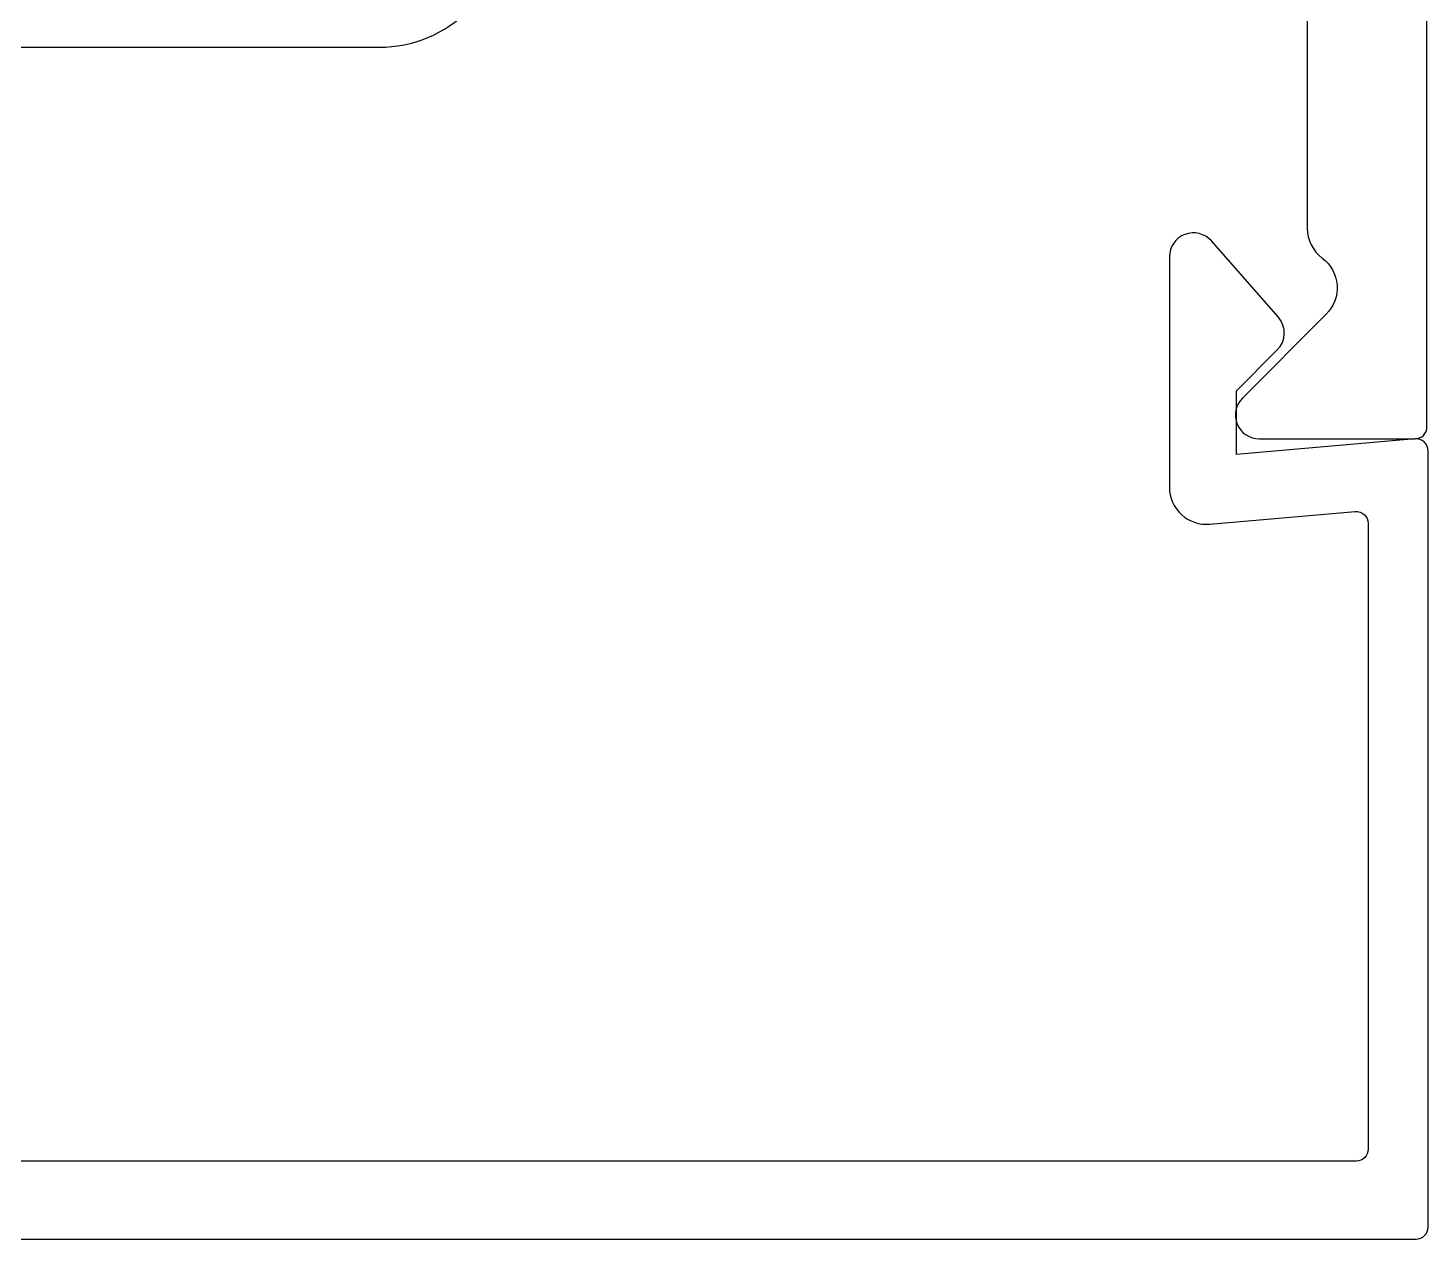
# Model space of a CAD drawing. Extents: x -26 to 91, y -47 to 75.
# Drawn here: x -0.724 to 0.445, y 64.143 to 65.154 of the extents above; entities that cross this region are included whole.
import ezdxf

# ---------------------------------------------------------------- set-up
doc = ezdxf.new("R2010")
doc.units = 0
doc.header["$MEASUREMENT"] = 0
doc.layers.get('0').update_dxf_attribs({"linetype": 'CONTINUOUS'})
doc.layers.add('FRAME', color=1, linetype='CONTINUOUS')

# ---------------------------------------------------------------- blocks, each defined once
blk = doc.blocks.new('3806 MULLION')
for points in [[(-1.344, -0.2035), (-1.359, -0.2185), (-1.612, -0.2185), (-1.612, -0.3435, -0.414214), (-1.643, -0.3745), (-1.799, -0.3745, -0.414214), (-1.83, -0.3435, -0.414214), (-1.799, -0.3125), (-1.674, -0.3125), (-1.674, -0.2185), (-3.625, -0.2185, -0.414214), (-3.731, -0.1125)], [(-4.4, -0.0725), (-4.4, -0.3696, -0.237131), (-4.4125, -0.3945, 0.457629), (-4.4159, -0.4413), (-4.3459, -0.5114, -0.668179), (-4.36, -0.5455), (-4.49, -0.5455, -0.414214), (-4.5, -0.5355), (-4.5, 0)]]:
    blk.add_lwpolyline(points, format="xyb")
blk = doc.blocks.new('3801 1 INCH GLASS STOP')
blk.add_lwpolyline([(3.1831, -0.668), (-0.0009, -0.668, -0.414214), (-0.0109, -0.658), (-0.0109, -0.01, -0.440011), (0, 0), (0.1491, -0.013), (0.1491, 0.04), (0.115, 0.0742, -0.395486), (0.1141, 0.1015), (0.1701, 0.1652, -0.691708), (0.2051, 0.152), (0.2051, -0.0403, -0.440011), (0.1714, -0.0712), (0.05, -0.0606, 0.440011), (0.0391, -0.0706), (0.0391, -0.593, 0.414214), (0.0491, -0.603), (1.5201, -0.603, 0.414214)], format="xyb")

msp = doc.modelspace()

# ---------------------------------------------------------------- block references
at = {"layer": 'FRAME', "xscale": -1}
for name, p in [('3806 MULLION', (-4.0558, 65.3564)), ('3801 1 INCH GLASS STOP', (0.4342, 64.8109))]:
    msp.add_blockref(name, p, dxfattribs=at)

doc.saveas('drawing.dxf')
